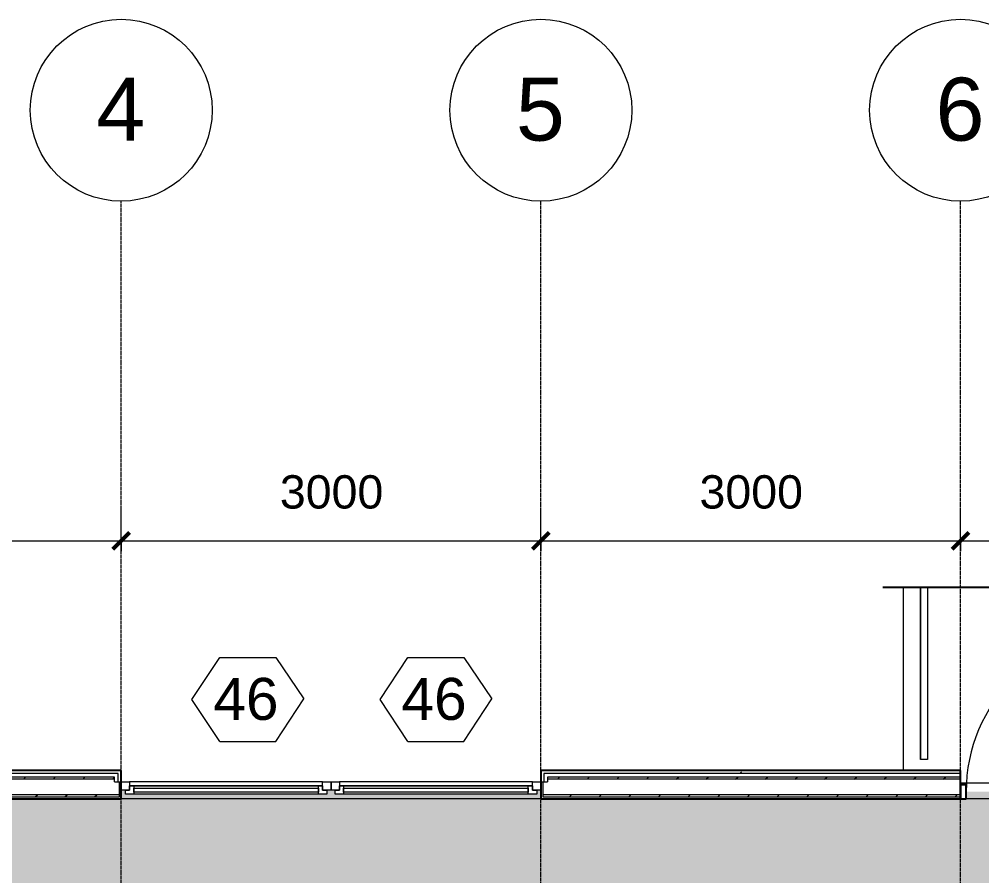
# Model space of a CAD drawing. Header units: millimetres. Extents: x -14653 to 55044, y -19588 to 11008.
# Drawn here: x 39833 to 46713, y 2249 to 8370 of the extents above; entities that cross this region are included whole.
import ezdxf

# ---------------------------------------------------------------- set-up
doc = ezdxf.new("R2010")
doc.units = ezdxf.units.MM
doc.linetypes.add('Grid Line', pattern=[22.225, 12.7, -3.175, 3.175, -3.175])
for name, color, linetype, lineweight in [('A-ANNO-DIMS', 211, 'Continuous', 9), ('A-ANNO-DIMS-100', 211, 'Continuous', 9), ('A-AREA-PATT', 32, 'Continuous', 9), ('A-DETL-GENF', 92, 'Continuous', 9), ('A-DETL-MEDM', 33, 'Continuous', 25), ('A-DOOR', 31, 'Continuous', 9), ('A-FLOR', 192, 'Continuous', 9), ('A-FLOR-HRAL', 11, 'Continuous', 9), ('A-GLAZ', 151, 'Continuous', 9), ('A-GLAZ-CWMG', 51, 'Continuous', 9), ('A-GLAZ-IDEN', 152, 'Continuous', 9), ('A-WALL', 113, 'Continuous', 9), ('A-WALL-PATT', 111, 'Continuous', 25), ('S-GRID', 1, 'Continuous', 9), ('S-GRID-IDEN', 1, 'Continuous', 9)]:
    doc.layers.add(name, color=color, linetype=linetype, lineweight=lineweight)
doc.styles.add('Arial_1', font='arial.ttf', dxfattribs={"height": 450})
doc.styles.add('Arial_3', font='arial.ttf', dxfattribs={"height": 238.125})
doc.styles.add('Arial_4', font='arial.ttf', dxfattribs={"height": 300})
doc.dimstyles.new('Feet___Inches', dxfattribs={"dimscale": 304.8, "dimtxt": 242.94927, "dimasz": 0.390625, "dimexe": 0.78125, "dimexo": 0.520833, "dimgap": 0.520833, "dimtad": 1, "dimdec": 0, "dimzin": 0, "dimdsep": 46, "dimtxsty": 'Arial_3', "dimblk1": 'OBLIQUE', "dimblk2": 'OBLIQUE', "dimsah": 1, "dimcen": 0.09, "dimdle": 0.78125, "dimazin": 0, "dimtfac": 1, "dimtdec": 4, "dimtix": 1, "dimtmove": 0, "dimatfit": 3, "dimfxl": 1, "dimtvp": 1, "dimtfill": 1, "dimtolj": 1, "dimtzin": 0, "dimarcsym": 2})
pattern_1 = [(45, (36499.83, 0), (-106.066, 106.066), [])]

# ---------------------------------------------------------------- blocks, each defined once
blk = doc.blocks.new('Entrance door - Entrance door-978910-Level 2')
at = {"layer": 'A-DOOR', "lineweight": 18}
for p, q in [((394.6, -300), (394.6, 1140)), ((420, -300), (420, 1140))]:
    blk.add_line(p, q, dxfattribs=at)
at = {"layer": 'A-DOOR'}
blk.add_line((394.6, -300), (420, -300), dxfattribs=at)
for radius, start, end in [(1140, 90, 180), (300, 270, 0)]:
    blk.add_arc((420, 0), radius, start, end, dxfattribs=at)
blk = doc.blocks.new('Rectangular Mullion - 64 x 128 rectangular-978911-Level 2')
at = {"layer": 'A-GLAZ-CWMG', "lineweight": 25}
for p, q in [((0, 50), (-40, 50)), ((-40, 50), (-40, -50)), ((0, -50), (0, 50)), ((-40, -50), (0, -50))]:
    blk.add_line(p, q, dxfattribs=at)
blk = doc.blocks.new('Single Window - Standard-V12-Level 2')
at = {"layer": 'A-GLAZ'}
for p, q in [((-720, 69), (-660, 69)), ((-720, 39), (-720, 69)), ((-660, 69), (660, 69)), ((-660, 69), (-660, 9)), ((660, 69), (720, 69)), ((660, 9), (660, 69)), ((720, 69), (720, 39)), ((-690, 39), (-720, 39)), ((-690, 9), (-690, 39)), ((-690, 9), (690, 9)), ((-660, 9), (-690, 9)), ((660, 9), (-660, 9)), ((690, 9), (660, 9)), ((690, 39), (690, 9)), ((720, 39), (690, 39)), ((-690, -21), (690, -21))]:
    blk.add_line(p, q, dxfattribs=at)
at = {"layer": 'A-GLAZ', "lineweight": 18}
for p, q in [((-750, -21), (-750, 39)), ((-750, 39), (-690, 39)), ((-690, 39), (-690, -21)), ((-660, 24), (-660, 54)), ((-660, 54), (660, 54)), ((660, 24), (-660, 24)), ((660, 54), (660, 24)), ((690, -21), (690, 39)), ((690, 39), (750, 39)), ((-690, -21), (-750, -21)), ((750, -21), (690, -21))]:
    blk.add_line(p, q, dxfattribs=at)
blk = doc.blocks.new('Single Window - Standard-V13-Level 2')
at = {"layer": 'A-GLAZ'}
for p, q in [((-720, 69), (-660, 69)), ((-720, 39), (-720, 69)), ((-660, 69), (660, 69)), ((-660, 69), (-660, 9)), ((660, 69), (720, 69)), ((660, 9), (660, 69)), ((720, 69), (720, 39)), ((-690, 39), (-720, 39)), ((-690, 9), (-690, 39)), ((-690, 9), (690, 9)), ((-660, 9), (-690, 9)), ((660, 9), (-660, 9)), ((690, 9), (660, 9)), ((690, 39), (690, 9)), ((720, 39), (690, 39)), ((-690, -21), (690, -21))]:
    blk.add_line(p, q, dxfattribs=at)
at = {"layer": 'A-GLAZ', "lineweight": 18}
for p, q in [((-750, 39), (-690, 39)), ((-690, 39), (-690, -21)), ((-660, 24), (-660, 54)), ((-660, 54), (660, 54)), ((660, 24), (-660, 24)), ((660, 54), (660, 24)), ((690, -21), (690, 39)), ((690, 39), (750, 39)), ((750, 39), (750, -21)), ((-690, -21), (-750, -21)), ((750, -21), (690, -21))]:
    blk.add_line(p, q, dxfattribs=at)
blk = doc.blocks.new('Top Rail Type - Top Rail_Internal_-931575-Level 2')
at = {"layer": 'A-FLOR-HRAL'}
for p, q in [((9776.9, 3078.4), (9776.9, 4310.8)), ((9826.9, 4310.8), (9826.9, 3078.4)), ((9826.9, 3078.4), (9776.9, 3078.4))]:
    blk.add_line(p, q, dxfattribs=at)
blk = doc.blocks.new('Top Rail Type - Top Rail_Internal_-V18-Level 2')
at = {"layer": 'A-FLOR-HRAL'}
for p, q in [((9776.9, 4310.8), (9776.9, 3078.4)), ((9826.9, 4310.8), (9826.9, 3078.4)), ((9826.9, 3078.4), (9776.9, 3078.4))]:
    blk.add_line(p, q, dxfattribs=at)
blk = doc.blocks.new('M_Break Line - M_Break Line-929460-Level 2')
at = {"layer": 'A-DETL-MEDM'}
for p, q in [((-155, 0), (-77.5, 168)), ((-77.5, 168), (77.5, -168)), ((-1238.9, 0), (-155, 0)), ((77.5, -168), (155, 0)), ((155, 0), (1348.8, 0))]:
    blk.add_line(p, q, dxfattribs=at)
blk = doc.blocks.new('Grid - M_Grid Head - Circle-24584-Level 2')
at = {"layer": 'S-GRID-IDEN'}
blk.add_circle((0, 0), 6.5, dxfattribs=at)
blk = doc.blocks.new('M_Window Tag - M_Window Tag-859086-Level 2')
at = {"layer": 'A-GLAZ-IDEN'}
for p, q in [((-4, 0), (-2, 3)), ((-2, 3), (2, 3)), ((2, 3), (4, 0.05)), ((-2, -3), (-4, 0)), ((2, -3), (4, 0.05)), ((-2, -3), (2, -3))]:
    blk.add_line(p, q, dxfattribs=at)
blk = doc.blocks.new('DIMBLOCK11-Level 2')
at = {"layer": 'A-ANNO-DIMS-100', "transparency": 16777216}
for p, q in [((37561.8, 4568.4), (37561.8, 4881.1)), ((40561.8, 4568.4), (40561.8, 4881.1)), ((37561.8, 4643), (40561.8, 4643)), ((37561.8, 4643), (37561.8, 4568.4)), ((40561.8, 4643), (40561.8, 4568.4))]:
    blk.add_line(p, q, dxfattribs=at)
at = {"layer": 'A-ANNO-DIMS-100', "lineweight": 50, "transparency": 16777216}
for p, q in [((37561.8, 4643), (37621.3, 4702.5)), ((40561.8, 4643), (40621.3, 4702.5)), ((37561.8, 4643), (37502.2, 4583.5)), ((40561.8, 4643), (40502.2, 4583.5))]:
    blk.add_line(p, q, dxfattribs=at)
at = {"layer": 'A-ANNO-DIMS-100', "color": 0, "transparency": 16777216, "insert": (38695.5, 5110.9), "char_height": 238.12, "width": 879.103, "attachment_point": 1, "line_spacing_factor": 0.941778, "style": 'Arial_3', "bg_fill": 3, "box_fill_scale": 1.25, "bg_fill_color": 256, "bg_fill_true_color": 13158600, "bg_fill_transparency": 0}
blk.add_mtext('3000', dxfattribs=at)
blk = doc.blocks.new('_Oblique')
at = {"color": 0, "linetype": 'ByBlock', "lineweight": -2}
blk.add_line((-0.5, -0.5), (0.5, 0.5), dxfattribs=at)
blk = doc.blocks.new('DIMBLOCK12-Level 2')
at = {"layer": 'A-ANNO-DIMS-100', "transparency": 16777216}
for p, q in [((40561.8, 4568.4), (40561.8, 4881.1)), ((43561.8, 4568.4), (43561.8, 4881.1)), ((40561.8, 4643), (43561.8, 4643)), ((40561.8, 4643), (40561.8, 4568.4)), ((43561.8, 4643), (43561.8, 4568.4))]:
    blk.add_line(p, q, dxfattribs=at)
at = {"layer": 'A-ANNO-DIMS-100', "lineweight": 50, "transparency": 16777216}
for p, q in [((40561.8, 4643), (40621.3, 4702.5)), ((43561.8, 4643), (43621.3, 4702.5)), ((40561.8, 4643), (40502.2, 4583.5)), ((43561.8, 4643), (43502.2, 4583.5))]:
    blk.add_line(p, q, dxfattribs=at)
at = {"layer": 'A-ANNO-DIMS-100', "color": 0, "transparency": 16777216, "insert": (41695.5, 5110.9), "char_height": 238.12, "width": 879.103, "attachment_point": 1, "line_spacing_factor": 0.941778, "style": 'Arial_3', "bg_fill": 3, "box_fill_scale": 1.25, "bg_fill_color": 256, "bg_fill_true_color": 13158600, "bg_fill_transparency": 0}
blk.add_mtext('3000', dxfattribs=at)
blk = doc.blocks.new('DIMBLOCK13-Level 2')
at = {"layer": 'A-ANNO-DIMS-100', "transparency": 16777216}
for p, q in [((43561.8, 4568.4), (43561.8, 4881.1)), ((46561.8, 4568.4), (46561.8, 4881.1)), ((43561.8, 4643), (46561.8, 4643)), ((43561.8, 4643), (43561.8, 4568.4)), ((46561.8, 4643), (46561.8, 4568.4))]:
    blk.add_line(p, q, dxfattribs=at)
at = {"layer": 'A-ANNO-DIMS-100', "lineweight": 50, "transparency": 16777216}
for p, q in [((43561.8, 4643), (43621.3, 4702.5)), ((46561.8, 4643), (46621.3, 4702.5)), ((43561.8, 4643), (43502.2, 4583.5)), ((46561.8, 4643), (46502.2, 4583.5))]:
    blk.add_line(p, q, dxfattribs=at)
at = {"layer": 'A-ANNO-DIMS-100', "color": 0, "transparency": 16777216, "insert": (44695.5, 5110.9), "char_height": 238.12, "width": 879.103, "attachment_point": 1, "line_spacing_factor": 0.941778, "style": 'Arial_3', "bg_fill": 3, "box_fill_scale": 1.25, "bg_fill_color": 256, "bg_fill_true_color": 13158600, "bg_fill_transparency": 0}
blk.add_mtext('3000', dxfattribs=at)
blk = doc.blocks.new('DIMBLOCK14-Level 2')
at = {"layer": 'A-ANNO-DIMS-100', "transparency": 16777216}
for p, q in [((46561.8, 4568.4), (46561.8, 4881.1)), ((49561.8, 4568.4), (49561.8, 4881.1)), ((46561.8, 4643), (49799.9, 4643)), ((46561.8, 4643), (46561.8, 4568.4)), ((49561.8, 4643), (49561.8, 4568.4))]:
    blk.add_line(p, q, dxfattribs=at)
at = {"layer": 'A-ANNO-DIMS-100', "lineweight": 50, "transparency": 16777216}
for p, q in [((46561.8, 4643), (46621.3, 4702.5)), ((49561.8, 4643), (49621.3, 4702.5)), ((46561.8, 4643), (46502.2, 4583.5)), ((49561.8, 4643), (49502.2, 4583.5))]:
    blk.add_line(p, q, dxfattribs=at)
at = {"layer": 'A-ANNO-DIMS-100', "color": 0, "transparency": 16777216, "insert": (47695.5, 5110.9), "char_height": 238.12, "width": 879.103, "attachment_point": 1, "line_spacing_factor": 0.941778, "style": 'Arial_3', "bg_fill": 3, "box_fill_scale": 1.25, "bg_fill_color": 256, "bg_fill_true_color": 13158600, "bg_fill_transparency": 0}
blk.add_mtext('3000', dxfattribs=at)

msp = doc.modelspace()

# ---------------------------------------------------------------- hatches: boundary and pattern name
at = {"layer": 'A-AREA-PATT'}
msp.add_hatch(color=41, dxfattribs=at).paths.add_polyline_path([(48082.8, -3266.6), (48082.8, -3216.6), (49511.8, -3216.6), (49511.8, -3201.6), (48102.8, -3201.6), (48102.8, -1920.7), (48367, -1920.7), (48367, 2798.4), (48204.4, 2798.4), (48204.4, -1907.8), (48154.4, -1907.8), (48154.4, 2798.4), (48041.8, 2798.4), (48041.8, 2848.4), (46601.8, 2848.4), (46601.8, 2798.4), (43561.8, 2798.4), (43561.8, 2860.4), (43531.8, 2860.4), (43531.8, 2830.4), (42091.8, 2830.4), (42091.8, 2860.4), (42031.8, 2860.4), (42031.8, 2830.4), (40591.8, 2830.4), (40591.8, 2860.4), (40561.8, 2860.4), (40561.8, 2798.4), (37621.8, 2798.4), (37621.8, 2698.4), (37561.8, 2698.4), (37561.8, 1898.4), (37621.8, 1898.4), (37621.8, 1418.4), (37740.8, 1418.4), (37740.8, 1358.4), (38540.8, 1358.4), (38540.8, 1418.4), (40821.8, 1418.4), (40821.8, 1383.4), (40781.8, 1383.4), (40781.8, 1391.1), (39836.8, 1391.1), (39836.8, 1358.4), (41691.8, 1358.4), (41691.8, 1380.9), (41686.8, 1380.9), (41686.8, 1418.4), (42051.7, 1418.4), (42051.7, 1380.9), (42046.7, 1380.9), (42046.7, 1358.4), (43901.7, 1358.4), (43901.7, 1391.1), (42956.7, 1391.1), (42956.7, 1383.4), (42916.7, 1383.4), (42916.7, 1418.4), (45500.8, 1418.4), (45500.8, 1358.4), (46300.8, 1358.4), (46300.8, 1418.4), (46602.8, 1418.4), (46602.8, -3216.6), (46642.8, -3216.6), (46642.8, -3266.6), (47867.8, -3266.6)], flags=0)
at = {"layer": 'A-WALL-PATT', "lineweight": 9}
h = msp.add_hatch(dxfattribs=at)
h.set_pattern_fill('FP_3', color=256, style=0, pattern_type=2)
h.set_pattern_definition([(0, (36499.83, 0), (812.8, 203.2), [33.528, -576.072, 33.528, -576.072, -3251.2]), (0, (36499.83, 0), (812.8, 203.2), [-1219.2, 33.528, -1185.672, 33.528, -576.072, -1422.4]), (0, (36499.83, 0), (812.8, 203.2), [-3048, 33.528, -372.872, 33.528, -982.472]), (120, (36804.63, 101.6), (-582.3764, 602.3054), [33.528, -576.072, 33.528, -576.072, -3251.2]), (120, (36804.63, 101.6), (-582.3764, 602.3054), [-1219.2, 33.528, -1185.672, 33.528, -576.072, -1422.4]), (120, (36804.63, 101.6), (-582.3764, 602.3054), [-3048, 33.528, -372.872, 33.528, -982.472]), (240, (36906.23, 508), (-230.4236, -805.5054), [33.528, -576.072, 33.528, -576.072, -3251.2]), (240, (36906.23, 508), (-230.4236, -805.5054), [-1219.2, 33.528, -1185.672, 33.528, -576.072, -1422.4]), (240, (36906.23, 508), (-230.4236, -805.5054), [-3048, 33.528, -372.872, 33.528, -982.472])])
h.paths.add_polyline_path([(43561.8, 2920.4), (43583.8, 2920.4), (43583.8, 2978.4), (46561.8, 2978.4), (46561.8, 3000.4), (43561.8, 3000.4), (43561.8, 2978.4)], flags=0)
h.paths.add_polyline_path([(40561.8, 2920.4), (40561.8, 3000.4), (34561.8, 3000.4), (34561.8, 2920.4), (34583.8, 2920.4), (34583.8, 2978.4), (40539.8, 2978.4), (40539.8, 2920.4), (40548.8, 2920.4)], flags=0)
h.paths.add_polyline_path([(33039.8, 2920.4), (33061.8, 2920.4), (33061.8, 3000.4), (29881.8, 3000.4), (29881.8, 2978.4), (33039.8, 2978.4), (33039.8, 2953.4)], flags=0)
h = msp.add_hatch(dxfattribs=at)
h.set_pattern_fill('FP_1', color=256, style=0, pattern_type=2)
h.set_pattern_definition(pattern_1)
h.paths.add_polyline_path([(46276.8, 2938.4), (46561.8, 2938.4), (46561.8, 2953.4), (43608.8, 2953.4), (43608.8, 2938.4), (46152.6, 2938.4)], flags=0)
h.paths.add_polyline_path([(34615.3, 2938.4), (40514.8, 2938.4), (40514.8, 2953.4), (34608.8, 2953.4), (34608.8, 2938.4)], flags=0)
h.paths.add_polyline_path([(33014.8, 2938.4), (33014.8, 2953.4), (29921.8, 2953.4), (29921.8, 2938.4), (32048.3, 2938.4)], flags=0)
h = msp.add_hatch(dxfattribs=at)
h.set_pattern_fill('FP_1', color=256, style=0, pattern_type=2)
h.set_pattern_definition(pattern_1)
h.paths.add_polyline_path([(46561.8, 2811.4), (46561.8, 2826.4), (43574.8, 2826.4), (43574.8, 2811.4), (46451.8, 2811.4)], flags=0)
h.paths.add_polyline_path([(34684.8, 2811.4), (40548.8, 2811.4), (40548.8, 2826.4), (34574.8, 2826.4), (34574.8, 2811.4)], flags=0)
h.paths.add_polyline_path([(30048.8, 2811.4), (33048.8, 2811.4), (33048.8, 2826.4), (30048.8, 2826)], flags=0)

# ---------------------------------------------------------------- linework, layer by layer
at = {"layer": 'A-FLOR'}
for p, q in [((46151.8, 4310.8), (46151.8, 3000.4)), ((46561.8, 2913.4), (48491.8, 2913.4)), ((43561.8, 2798.4), (40561.8, 2798.4)), ((48041.8, 2798.4), (46601.8, 2798.4))]:
    msp.add_line(p, q, dxfattribs=at)
at = {"layer": 'A-WALL', "lineweight": 25}
for p, q in [((40561.8, 3000.4), (34561.8, 3000.4)), ((40561.8, 2798.4), (40561.8, 3000.4)), ((46561.8, 3000.4), (43561.8, 3000.4)), ((43561.8, 3000.4), (43561.8, 2798.4)), ((46561.8, 2798.4), (46561.8, 3000.4)), ((37621.8, 2798.4), (40561.8, 2798.4)), ((43561.8, 2798.4), (46561.8, 2798.4))]:
    msp.add_line(p, q, dxfattribs=at)
at = {"layer": 'A-WALL'}
for p, q in [((40539.8, 2978.4), (34583.8, 2978.4)), ((40539.8, 2920.4), (40539.8, 2978.4)), ((43583.8, 2978.4), (43583.8, 2920.4)), ((46561.8, 2978.4), (43583.8, 2978.4)), ((40514.8, 2953.4), (34608.8, 2953.4)), ((40514.8, 2938.4), (34608.8, 2938.4)), ((40514.8, 2920.4), (40514.8, 2953.4)), ((40514.8, 2920.4), (40561.8, 2920.4)), ((40548.8, 2811.4), (40548.8, 2920.4)), ((43561.8, 2920.4), (43608.8, 2920.4)), ((43574.8, 2920.4), (43574.8, 2811.4)), ((43608.8, 2953.4), (43608.8, 2920.4)), ((46561.8, 2953.4), (43608.8, 2953.4)), ((46561.8, 2938.4), (43608.8, 2938.4)), ((40548.8, 2826.4), (34574.8, 2826.4)), ((46561.8, 2826.4), (43574.8, 2826.4)), ((34574.8, 2811.4), (40548.8, 2811.4)), ((43574.8, 2811.4), (46561.8, 2811.4))]:
    msp.add_line(p, q, dxfattribs=at)
at = {"layer": 'S-GRID', "linetype": 'Grid Line'}
for p, q in [((40561.8, -4435.6), (40561.8, 7069.6)), ((43561.8, -18096.1), (43561.8, 7069.6)), ((46561.8, -18096.1), (46561.8, 7069.6)), ((50921, 2798.4), (26852.5, 2798.4))]:
    msp.add_line(p, q, dxfattribs=at)

# ---------------------------------------------------------------- block references
at = {"layer": 'A-DETL-GENF'}
msp.add_blockref('M_Break Line - M_Break Line-929460-Level 2', (47245, 4310.8), dxfattribs=at)
at = {"layer": 'A-DOOR'}
msp.add_blockref('Entrance door - Entrance door-978910-Level 2', (47321.8, 2848.4), dxfattribs=at)
at = {"layer": 'A-FLOR-HRAL'}
for name in ['Top Rail Type - Top Rail_Internal_-931575-Level 2', 'Top Rail Type - Top Rail_Internal_-V18-Level 2']:
    msp.add_blockref(name, (36499.8, 0), dxfattribs=at)
at = {"layer": 'A-GLAZ', "rotation": 180}
for name, p in [('Single Window - Standard-V12-Level 2', (41311.8, 2899.4)), ('Single Window - Standard-V13-Level 2', (42811.8, 2899.4))]:
    msp.add_blockref(name, p, dxfattribs=at)
at = {"layer": 'A-GLAZ-CWMG', "rotation": 180}
msp.add_blockref('Rectangular Mullion - 64 x 128 rectangular-978911-Level 2', (46561.8, 2848.4), dxfattribs=at)
at = {"layer": 'A-GLAZ-IDEN', "xscale": 99.99999999999993, "yscale": 99.99999999999993, "zscale": 99.99999999999993}
for p in [(41467.2, 3508.9), (42811.8, 3508.9)]:
    msp.add_blockref('M_Window Tag - M_Window Tag-859086-Level 2', p, dxfattribs=at)
at = {"layer": 'S-GRID-IDEN', "xscale": 99.99999999999993, "yscale": 99.99999999999993, "zscale": 99.99999999999993}
for p in [(40561.8, 7719.6), (43561.8, 7719.6), (46561.8, 7719.6)]:
    msp.add_blockref('Grid - M_Grid Head - Circle-24584-Level 2', p, dxfattribs=at)

# ---------------------------------------------------------------- texts
at = {"layer": 'A-GLAZ-IDEN', "char_height": 300, "width": 577.215, "attachment_point": 1, "style": 'Arial_4'}
for insert in [(41220.3, 3662.4), (42564.9, 3662.4)]:
    msp.add_mtext('46', dxfattribs=dict(at, insert=insert))
at = {"layer": 'S-GRID-IDEN', "char_height": 450, "width": 424.894, "attachment_point": 1, "style": 'Arial_1'}
for s, insert in [('4', (40383.1, 7952.2)), ('5', (43383.1, 7952.2)), ('6', (46383.1, 7952.2))]:
    msp.add_mtext(s, dxfattribs=dict(at, insert=insert))

# ---------------------------------------------------------------- next in the draw order: dimensions: what is measured, and where the dimension line sits
at = {"layer": 'A-ANNO-DIMS'}
dim = msp.add_linear_dim(base=(40561.8, 4643), p1=(37561.8, 4727.2), p2=(40561.8, 4727.2), dimstyle='Feet___Inches', override={"dimpost": '<>', "dimfxl": 3000}, dxfattribs=at)
dim.commit()
dim.dimension.update_dxf_attribs({"geometry": 'DIMBLOCK11-Level 2', "text_midpoint": (39061.8, 4923.4)})

# ---------------------------------------------------------------- next in the draw order: dimensions: what is measured, and where the dimension line sits
dim = msp.add_linear_dim(base=(43561.8, 4643), p1=(40561.8, 4727.2), p2=(43561.8, 4727.2), dimstyle='Feet___Inches', override={"dimpost": '<>', "dimfxl": 3000}, dxfattribs=at)
dim.commit()
dim.dimension.update_dxf_attribs({"geometry": 'DIMBLOCK12-Level 2', "text_midpoint": (42061.8, 4923.4)})

# ---------------------------------------------------------------- next in the draw order: dimensions: what is measured, and where the dimension line sits
dim = msp.add_linear_dim(base=(46561.8, 4643), p1=(43561.8, 4727.2), p2=(46561.8, 4727.2), dimstyle='Feet___Inches', override={"dimpost": '<>', "dimfxl": 3000}, dxfattribs=at)
dim.commit()
dim.dimension.update_dxf_attribs({"geometry": 'DIMBLOCK13-Level 2', "text_midpoint": (45061.8, 4923.4)})

# ---------------------------------------------------------------- next in the draw order: dimensions: what is measured, and where the dimension line sits
dim = msp.add_linear_dim(base=(49561.8, 4643), p1=(46561.8, 4727.2), p2=(49561.8, 4727.2), dimstyle='Feet___Inches', override={"dimpost": '<>', "dimfxl": 3000}, dxfattribs=at)
dim.commit()
dim.dimension.update_dxf_attribs({"geometry": 'DIMBLOCK14-Level 2', "text_midpoint": (48061.8, 4923.4)})

doc.saveas('drawing.dxf')
